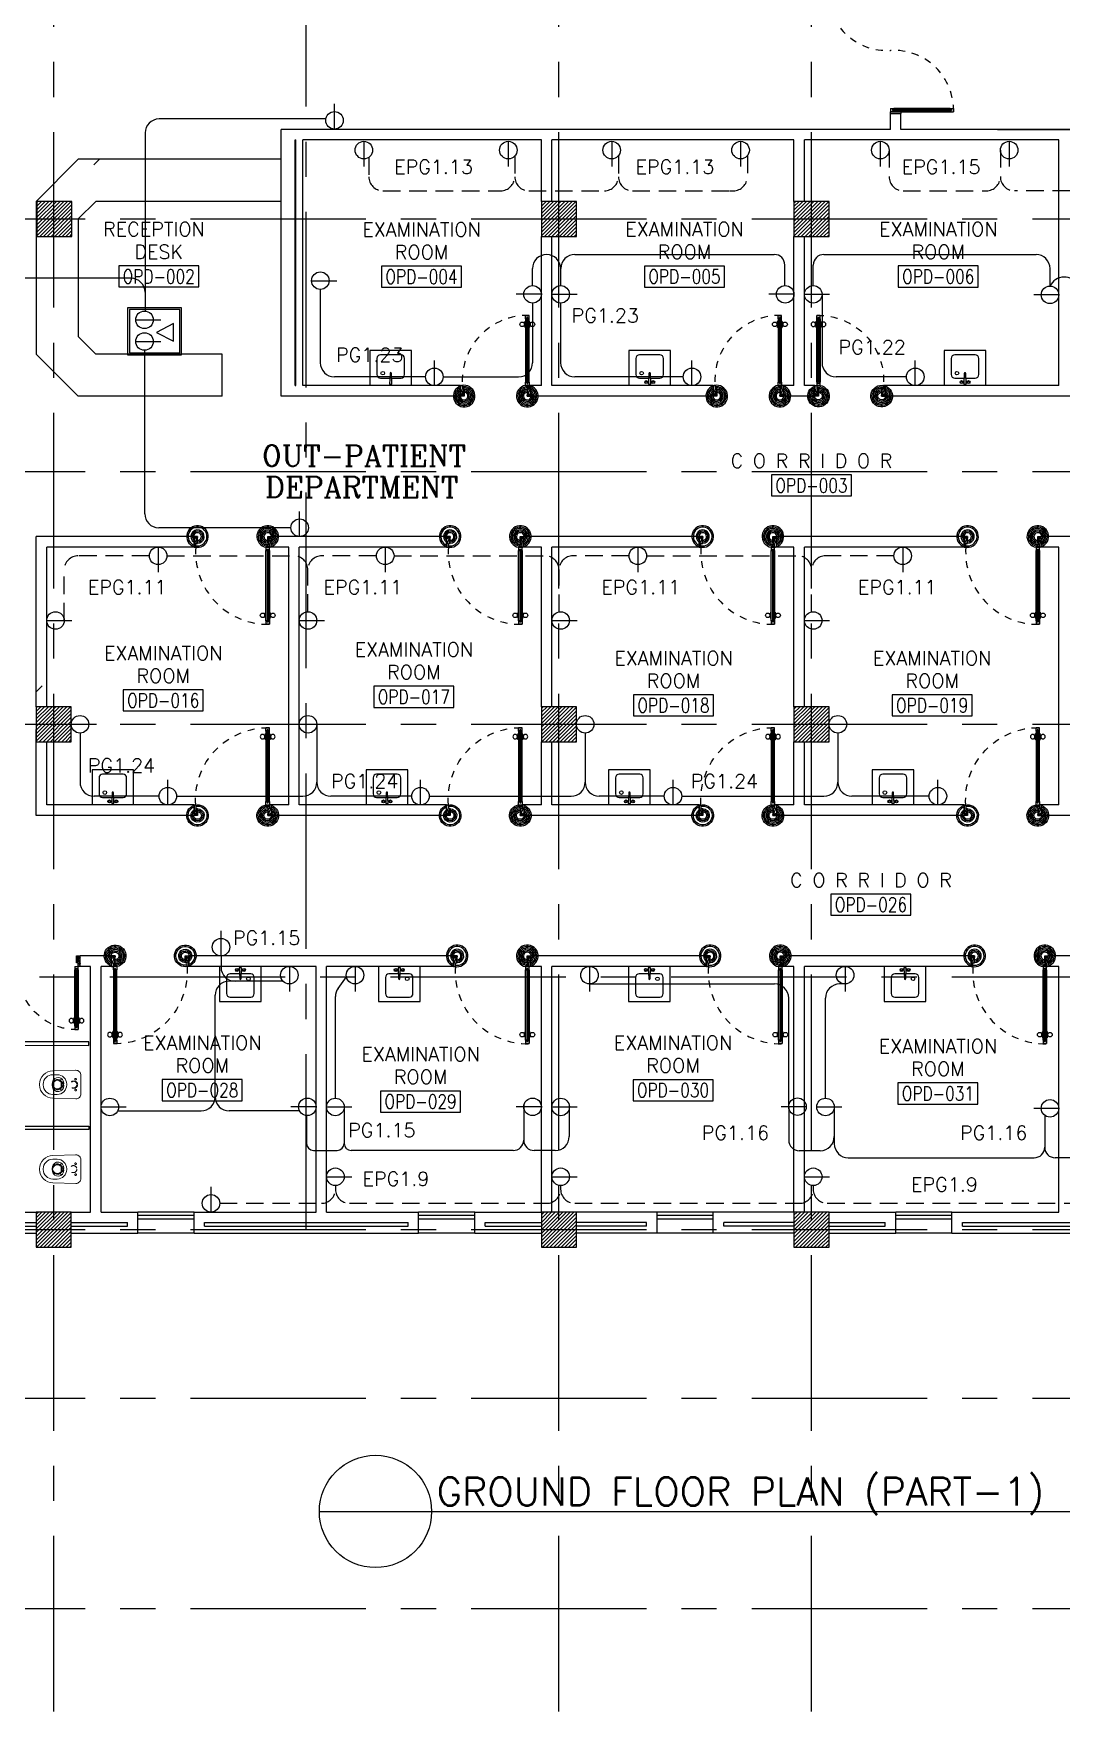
# Model space of a CAD drawing. Extents: x -0.4 to 91.7, y -13.2 to 78.1.
# Drawn here: x 18.11 to 32.76, y -1.11 to 22.79 of the extents above; entities that cross this region are included whole.
import ezdxf
from ezdxf.enums import TextEntityAlignment as Align

# ---------------------------------------------------------------- set-up
doc = ezdxf.new("R2010")
doc.units = 0
doc.header["$MEASUREMENT"] = 0
for name, pattern in [('CENTERX2', [4, 2.5, -0.5, 0.5, -0.5]), ('HIDDEN', [0.375, 0.25, -0.125]), ('HIDDEN2', [0.1875, 0.125, -0.0625])]:
    doc.linetypes.add(name, pattern=pattern)
doc.layers.get('0').update_dxf_attribs({"color": 11, "linetype": 'CONTINUOUS'})
for name, color, linetype in [('AXES', 11, 'CENTERX2'), ('COL', 11, 'CONTINUOUS'), ('COUNTER', 11, 'CONTINUOUS'), ('DIM', 11, 'CONTINUOUS'), ('DOOR', 11, 'CONTINUOUS'), ('E-CLINE', 4, 'CONTINUOUS'), ('E-HLINE', 4, 'HIDDEN'), ('E-SOCKETS', 4, 'CONTINUOUS'), ('FIX', 11, 'CONTINUOUS'), ('HAT', 11, 'CONTINUOUS'), ('INSUL', 11, 'CONTINUOUS'), ('ME-FIX', 11, 'CONTINUOUS'), ('PART', 11, 'CONTINUOUS'), ('RM-BOX', 11, 'CONTINUOUS'), ('RM-NAME', 11, 'CONTINUOUS'), ('RM-NO', 11, 'CONTINUOUS'), ('TXT', 11, 'CONTINUOUS'), ('WALL', 11, 'CONTINUOUS'), ('WIN', 11, 'CONTINUOUS')]:
    doc.layers.add(name, color=color, linetype=linetype)
doc.styles.add('ROMANC', font='romanc', dxfattribs={"height": 0.1})
doc.styles.add('ROMANS', font='ROMANS.shx', dxfattribs={"width": 0.6})

# ---------------------------------------------------------------- blocks, each defined once
blk = doc.blocks.new('A$C74DC60CF')
at = {"layer": 'DOOR', "color": 0, "linetype": 'ByBlock'}
for p, q in [((81, 1200), (81, 1250)), ((131, 1250), (81, 1250)), ((81, 1250), (131, 1250)), ((81, 1200), (98, 1200)), ((98, 1200), (98, 1220)), ((98, 1220), (114, 1220)), ((114, 1200), (114, 1220)), ((114, 1200), (131, 1200)), ((131, 1200), (131, 1250)), ((65, 1155), (65, 1090)), ((74, 1155), (65, 1155)), ((74, 1090), (65, 1090)), ((74, 1078), (74, 1168)), ((81, 1168), (74, 1168)), ((74, 1155), (74, 1090)), ((81, 1078), (74, 1078)), ((131, 1168), (138, 1168)), ((131, 1078), (138, 1078)), ((138, 1078), (138, 1168)), ((138, 1155), (138, 1090)), ((138, 1155), (147, 1155)), ((138, 1090), (147, 1090)), ((147, 1155), (147, 1090)), ((56, 150), (56, 0)), ((56, 150), (81, 150)), ((106, 0), (56, 0)), ((98, 200), (81, 200)), ((81, 200), (81, 150)), ((131, 150), (81, 150)), ((81, 150), (81, 100)), ((81, 100), (106, 100)), ((98, 180), (98, 200)), ((114, 180), (98, 180)), ((106, 100), (106, 0)), ((131, 200), (114, 200)), ((114, 200), (114, 180)), ((131, 150), (131, 200)), ((1131, 100), (1106, 100)), ((1106, 100), (1106, 0)), ((1131, 150), (1131, 100)), ((1156, 150), (1131, 150)), ((1156, 150), (1156, 0)), ((1156, 0), (1156, 150)), ((1106, 0), (1156, 0))]:
    blk.add_line(p, q, dxfattribs=at)
at = {"layer": 'DOOR', "linetype": 'ByBlock'}
for p, q in [((81, 200), (81, 1200)), ((98, 200), (98, 1200)), ((114, 200), (114, 1200)), ((131, 1200), (131, 200))]:
    blk.add_line(p, q, dxfattribs=at)
at = {"layer": 'DOOR', "color": 9, "linetype": 'ByBlock'}
for p, q in [((106, 0), (56, 114)), ((106, 0), (56, 40)), ((106, 0), (93, 100)), ((1106, 0), (1156, 114)), ((1106, 0), (1119, 100)), ((1106, 0), (1156, 40))]:
    blk.add_line(p, q, dxfattribs=at)
at = {"layer": 'DOOR', "color": 0, "linetype": 'ByBlock'}
for centre in [(32, 1123), (179, 1123)]:
    blk.add_circle(centre, 32.4, dxfattribs=at)
at = {"layer": 'DOOR', "linetype": 'HIDDEN', "ltscale": 0.5}
blk.add_arc((106, 223), 1028, 355.9414, 91.3941, dxfattribs=at)
at = {"layer": 'DOOR', "color": 9, "linetype": 'ByBlock'}
for centre, radius, start, end in [((106, 0), 154, 103.7142, 108.8947), ((106, 0), 134, 100.72, 111.8402), ((106, 0), 114, 102.6226, 115.9162), ((106, 0), 94.4, 90, 121.9818), ((106, 0), 74.4, 90, 132.2236), ((106, 0), 54.4, 90, 156.7926), ((106, 0), 34.4, 90, 180), ((106, 0), 14.4, 90, 180), ((1106, 0), 94.4, 58.0182, 90), ((1106, 0), 74.4, 47.7764, 90), ((1106, 0), 54.4, 23.2074, 90), ((1106, 0), 34.4, 0, 90), ((1106, 0), 14.4, 0, 90), ((1106, 0), 134, 68.1598, 79.28), ((1106, 0), 154, 71.1053, 76.2858)]:
    blk.add_arc(centre, radius, start, end, dxfattribs=at)
blk = doc.blocks.new('*X125')
at = {"color": 0}
for p, q in [((31339, 10709), (31791, 11161)), ((31339, 10762), (31738, 11161)), ((31339, 10815), (31685, 11161)), ((31339, 10868), (31632, 11161)), ((31339, 10922), (31579, 11161)), ((31339, 10975), (31526, 11161)), ((31339, 11028), (31473, 11161)), ((31339, 11081), (31420, 11161)), ((31339, 11134), (31367, 11161)), ((31344, 10661), (31839, 11156)), ((31397, 10661), (31839, 11103)), ((31450, 10661), (31839, 11050)), ((31503, 10661), (31839, 10997)), ((31556, 10661), (31839, 10944)), ((31609, 10661), (31839, 10891)), ((31662, 10661), (31839, 10838)), ((31715, 10661), (31839, 10785)), ((31768, 10661), (31839, 10732)), ((31821, 10661), (31839, 10679))]:
    blk.add_line(p, q, dxfattribs=at)
blk = doc.blocks.new('RM1')
at = {"layer": 'RM-BOX'}
blk.add_lwpolyline([(570, -200), (-570, -200), (-570, -500), (570, -500)], close=True, dxfattribs=at)
at = {"layer": 'RM-NAME', "style": 'ROMANS'}
for tag, p in [('ROOMNAME1', (0, 324)), ('ROOMNAME2', (0, 0))]:
    blk.add_attdef(tag, text='', height=200, dxfattribs=at).set_placement(p, align=Align.MIDDLE)
at = {"layer": 'RM-NO', "style": 'ROMANS', "width": 0.8}
blk.add_attdef('ROOMNO', text='', height=200, dxfattribs=at).set_placement((0, -350), align=Align.MIDDLE)
blk = doc.blocks.new('WC')
at = {"layer": 'FIX', "lineweight": 20}
for p, q in [((339, 5), (339, -5)), ((395, 76), (490, 60)), ((475, 141), (538, 141)), ((534, 24), (540, 0)), ((540, 0), (534, -24)), ((674, 5), (674, -5)), ((213, -204), (210, -204)), ((490, -60), (395, -76)), ((538, -141), (475, -141))]:
    blk.add_line(p, q, dxfattribs=at)
at = {"layer": 'FIX', "linetype": 'Continuous', "lineweight": 20}
blk.add_line((420, -47), (420, 45), dxfattribs=at)
at = {"layer": 'FIX', "lineweight": 20}
for points in [[(210, -204, -0.414214), (137, -131), (137, 0), (137, 131, -0.414214), (210, 204)], [(727, -5), (727, 5, 0.414214), (538, 194), (210, 204)], [(727, 5), (727, -5, -0.414214), (538, -194), (210, -204)]]:
    blk.add_lwpolyline(points, format="xyb", dxfattribs=at)
at = {"layer": 'FIX', "linetype": 'HIDDEN2', "lineweight": 20, "ltscale": 0.3}
blk.add_circle((245, 0), 49.8, dxfattribs=at)
at = {"layer": 'FIX', "linetype": 'HIDDEN', "lineweight": 20, "ltscale": 0.05}
for centre in [(213, 78), (213, -77)]:
    blk.add_circle(centre, 11.6, dxfattribs=at)
at = {"layer": 'FIX', "lineweight": 20}
for centre, radius, start, end in [((475, 5), 136, 90, 180), ((464, -18), 82, 51.0758, 71.504), ((473, -7), 68.2, 27.1532, 51.0758), ((538, 5), 136, 360, 90), ((475, -5), 136, 180, 270), ((464, 18), 82, 288.496, 308.9242), ((473, 7), 68.2, 308.9242, 332.8468), ((538, -5), 136, 270, 0)]:
    blk.add_arc(centre, radius, start, end, dxfattribs=at)
at = {"layer": 'FIX', "linetype": 'Continuous', "lineweight": 20}
for centre, start, end in [((443, 46), 88.3879, 182.3338), ((442, -46), 177.6662, 271.6121)]:
    blk.add_arc(centre, 22.3, start, end, dxfattribs=at)
blk = doc.blocks.new('COL50')
at = {"layer": 'COL'}
blk.add_lwpolyline([(-250, 250), (-250, -250), (250, -250), (250, 250)], close=True, dxfattribs=at)
blk = doc.blocks.new('DOOR90')
at = {"layer": 'DOOR', "color": 7, "linetype": 'ByBlock'}
for p, q in [((-150, 0), (0, 0)), ((-150, 0), (-150, -25)), ((0, -50), (-114, 0)), ((0, -50), (-40, 0)), ((0, -50), (0, 0)), ((-1000, -25), (-1050, -25)), ((-1050, -75), (-1050, -25)), ((-1050, -25), (-1050, -75)), ((-1000, -75), (-1050, -75)), ((-1000, -42), (-1020, -42)), ((-1020, -42), (-1020, -58)), ((-1000, -58), (-1020, -58)), ((-1000, -25), (-1000, -42)), ((-1000, -58), (-1000, -75)), ((-878, -18), (-968, -18)), ((-968, -25), (-968, -18)), ((-968, -75), (-968, -82)), ((-878, -82), (-968, -82)), ((-955, -9), (-890, -9)), ((-955, -18), (-955, -9)), ((-955, -18), (-890, -18)), ((-955, -82), (-890, -82)), ((-955, -82), (-955, -91)), ((-955, -91), (-890, -91)), ((-890, -18), (-890, -9)), ((-890, -82), (-890, -91)), ((-878, -25), (-878, -18)), ((-878, -75), (-878, -82)), ((-200, -25), (-150, -25)), ((-200, -42), (-200, -25)), ((-180, -42), (-200, -42)), ((-200, -58), (-180, -58)), ((-200, -75), (-200, -58)), ((-150, -75), (-200, -75)), ((-180, -58), (-180, -42)), ((-150, -25), (-100, -25)), ((-150, -75), (-150, -25)), ((-100, -25), (-100, -50)), ((0, -50), (-100, -37)), ((-100, -50), (0, -50)), ((-150, -875), (-100, -875)), ((-150, -900), (-150, -875)), ((-150, -900), (0, -900)), ((0, -900), (-150, -900)), ((0, -850), (-114, -900)), ((-100, -875), (-100, -850)), ((0, -850), (-100, -863)), ((-100, -850), (0, -850)), ((0, -850), (-40, -900)), ((0, -850), (0, -900))]:
    blk.add_line(p, q, dxfattribs=at)
at = {"layer": 'DOOR', "linetype": 'ByBlock'}
for p, q in [((-200, -25), (-1000, -25)), ((-200, -42), (-1000, -42)), ((-200, -58), (-1000, -58)), ((-1000, -75), (-200, -75))]:
    blk.add_line(p, q, dxfattribs=at)
at = {"layer": 'DOOR', "color": 7, "linetype": 'ByBlock'}
for centre in [(-923, 24), (-923, -124)]:
    blk.add_circle(centre, 32.4, dxfattribs=at)
for centre, radius, start, end in [((0, -50), 154, 161.1053, 166.2858), ((0, -50), 94.4, 148.0182, 180), ((0, -50), 134, 158.1598, 169.28), ((0, -50), 114, 154.0838, 167.3774), ((0, -50), 74.4, 137.7764, 180), ((0, -50), 54.4, 113.2074, 180), ((0, -50), 34.4, 90, 180), ((0, -50), 14.4, 90, 180), ((0, -850), 154, 193.7142, 198.8947), ((0, -850), 134, 190.72, 201.8402), ((0, -850), 94.4, 180, 211.9818), ((0, -850), 74.4, 180, 222.2236), ((0, -850), 54.4, 180, 246.7926), ((0, -850), 34.4, 180, 270), ((0, -850), 14.4, 180, 270)]:
    blk.add_arc(centre, radius, start, end, dxfattribs=at)
at = {"layer": 'DOOR', "linetype": 'HIDDEN', "ltscale": 0.5}
blk.add_arc((-222, -50), 828, 178.2701, 275.003, dxfattribs=at)
blk = doc.blocks.new('*X94')
at = {"color": 0}
for p, q in [((31339, 17869), (31831, 18361)), ((31339, 17922), (31778, 18361)), ((31339, 17975), (31725, 18361)), ((31339, 18028), (31672, 18361)), ((31339, 18081), (31619, 18361)), ((31339, 18134), (31566, 18361)), ((31339, 18187), (31513, 18361)), ((31339, 18240), (31460, 18361)), ((31339, 18293), (31407, 18361)), ((31339, 18346), (31354, 18361)), ((31384, 17861), (31839, 18316)), ((31437, 17861), (31839, 18263)), ((31490, 17861), (31839, 18210)), ((31544, 17861), (31839, 18157)), ((31597, 17861), (31839, 18104)), ((31650, 17861), (31839, 18051)), ((31703, 17861), (31839, 17998)), ((31756, 17861), (31839, 17945)), ((31809, 17861), (31839, 17892))]:
    blk.add_line(p, q, dxfattribs=at)
blk = doc.blocks.new('*X90')
at = {"color": 0}
for p, q in [((38539, 25069), (39031, 25561)), ((38539, 25122), (38978, 25561)), ((38539, 25175), (38925, 25561)), ((38539, 25228), (38872, 25561)), ((38539, 25281), (38819, 25561)), ((38539, 25334), (38766, 25561)), ((38539, 25387), (38713, 25561)), ((38539, 25440), (38660, 25561)), ((38539, 25493), (38607, 25561)), ((38539, 25546), (38554, 25561)), ((38584, 25061), (39039, 25516)), ((38637, 25061), (39039, 25463)), ((38690, 25061), (39039, 25410)), ((38744, 25061), (39039, 25357)), ((38797, 25061), (39039, 25304)), ((38850, 25061), (39039, 25251)), ((38903, 25061), (39039, 25198)), ((38956, 25061), (39039, 25145)), ((39009, 25061), (39039, 25092))]:
    blk.add_line(p, q, dxfattribs=at)
blk = doc.blocks.new('*X124')
at = {"color": 0}
for p, q in [((38539, 10697), (39003, 11161)), ((38539, 10750), (38950, 11161)), ((38539, 10803), (38897, 11161)), ((38539, 10856), (38844, 11161)), ((38539, 10909), (38791, 11161)), ((38539, 10962), (38738, 11161)), ((38539, 11015), (38685, 11161)), ((38539, 11068), (38632, 11161)), ((38539, 11121), (38579, 11161)), ((38556, 10661), (39039, 11144)), ((38609, 10661), (39039, 11091)), ((38662, 10661), (39039, 11038)), ((38715, 10661), (39039, 10985)), ((38768, 10661), (39039, 10932)), ((38822, 10661), (39039, 10879)), ((38875, 10661), (39039, 10826)), ((38928, 10661), (39039, 10773)), ((38981, 10661), (39039, 10720)), ((39034, 10661), (39039, 10667))]:
    blk.add_line(p, q, dxfattribs=at)
blk = doc.blocks.new('*X123')
at = {"color": 0}
for p, q in [((42139, 10691), (42610, 11161)), ((42139, 10744), (42557, 11161)), ((42139, 10797), (42504, 11161)), ((42139, 10850), (42450, 11161)), ((42139, 10903), (42397, 11161)), ((42139, 10956), (42344, 11161)), ((42139, 11009), (42291, 11161)), ((42139, 11062), (42238, 11161)), ((42139, 11115), (42185, 11161)), ((42163, 10661), (42639, 11138)), ((42216, 10661), (42639, 11085)), ((42269, 10661), (42639, 11032)), ((42322, 10661), (42639, 10979)), ((42375, 10661), (42639, 10925)), ((42428, 10661), (42639, 10872)), ((42481, 10661), (42639, 10819)), ((42534, 10661), (42639, 10766)), ((42587, 10661), (42639, 10713))]:
    blk.add_line(p, q, dxfattribs=at)
blk = doc.blocks.new('*X89')
at = {"color": 0}
for p, q in [((38539, 17909), (38991, 18361)), ((38539, 17962), (38938, 18361)), ((38539, 18015), (38885, 18361)), ((38539, 18068), (38832, 18361)), ((38539, 18122), (38779, 18361)), ((38539, 18175), (38726, 18361)), ((38539, 18228), (38673, 18361)), ((38539, 18281), (38620, 18361)), ((38539, 18334), (38567, 18361)), ((38544, 17861), (39039, 18356)), ((38597, 17861), (39039, 18303)), ((38650, 17861), (39039, 18250)), ((38703, 17861), (39039, 18197)), ((38756, 17861), (39039, 18144)), ((38809, 17861), (39039, 18091)), ((38862, 17861), (39039, 18038)), ((38915, 17861), (39039, 17985)), ((38968, 17861), (39039, 17932)), ((39021, 17861), (39039, 17879))]:
    blk.add_line(p, q, dxfattribs=at)
blk = doc.blocks.new('*X88')
at = {"color": 0}
for p, q in [((42139, 17903), (42597, 18361)), ((42139, 17956), (42544, 18361)), ((42139, 18009), (42491, 18361)), ((42139, 18062), (42438, 18361)), ((42139, 18115), (42385, 18361)), ((42139, 18168), (42332, 18361)), ((42139, 18221), (42279, 18361)), ((42139, 18274), (42226, 18361)), ((42139, 18327), (42173, 18361)), ((42150, 17861), (42639, 18350)), ((42203, 17861), (42639, 18297)), ((42256, 17861), (42639, 18244)), ((42309, 17861), (42639, 18191)), ((42362, 17861), (42639, 18138)), ((42415, 17861), (42639, 18085)), ((42468, 17861), (42639, 18032)), ((42521, 17861), (42639, 17979)), ((42574, 17861), (42639, 17926)), ((42627, 17861), (42639, 17873))]:
    blk.add_line(p, q, dxfattribs=at)
blk = doc.blocks.new('*X87')
at = {"color": 0}
for p, q in [((42139, 25063), (42638, 25561)), ((42139, 25116), (42585, 25561)), ((42139, 25169), (42532, 25561)), ((42139, 25222), (42479, 25561)), ((42139, 25275), (42425, 25561)), ((42139, 25328), (42372, 25561)), ((42139, 25381), (42319, 25561)), ((42139, 25434), (42266, 25561)), ((42139, 25487), (42213, 25561)), ((42139, 25540), (42160, 25561)), ((42191, 25061), (42639, 25510)), ((42244, 25061), (42639, 25457)), ((42297, 25061), (42639, 25403)), ((42350, 25061), (42639, 25350)), ((42403, 25061), (42639, 25297)), ((42456, 25061), (42639, 25244)), ((42509, 25061), (42639, 25191)), ((42562, 25061), (42639, 25138)), ((42615, 25061), (42639, 25085))]:
    blk.add_line(p, q, dxfattribs=at)
blk = doc.blocks.new('A$C24ED45A6')
at = {"layer": 'DOOR', "color": 0, "linetype": 'ByBlock'}
for p, q in [((909, 1055), (909, 990)), ((918, 1055), (909, 1055)), ((918, 990), (909, 990)), ((918, 978), (918, 1068)), ((925, 1068), (918, 1068)), ((918, 1055), (918, 990)), ((925, 978), (918, 978)), ((925, 1100), (925, 1150)), ((925, 1150), (975, 1150)), ((975, 1150), (925, 1150)), ((942, 1100), (925, 1100)), ((942, 1100), (942, 1120)), ((958, 1120), (942, 1120)), ((958, 1100), (958, 1120)), ((975, 1100), (958, 1100)), ((975, 1100), (975, 1150)), ((975, 1068), (982, 1068)), ((975, 978), (982, 978)), ((982, 978), (982, 1068)), ((982, 1055), (982, 990)), ((982, 1055), (991, 1055)), ((982, 990), (991, 990)), ((991, 1055), (991, 990)), ((0, 0), (0, 150)), ((0, 150), (25, 150)), ((50, 0), (0, 0)), ((25, 150), (25, 100)), ((25, 100), (50, 100)), ((50, 100), (50, 0)), ((925, 150), (925, 200)), ((925, 200), (942, 200)), ((925, 150), (975, 150)), ((942, 200), (942, 180)), ((942, 180), (958, 180)), ((975, 100), (950, 100)), ((950, 100), (950, 0)), ((958, 180), (958, 200)), ((958, 200), (975, 200)), ((975, 200), (975, 150)), ((1000, 150), (975, 150)), ((975, 150), (975, 100)), ((1000, 150), (1000, 0)), ((950, 0), (1000, 0))]:
    blk.add_line(p, q, dxfattribs=at)
at = {"layer": 'DOOR', "linetype": 'ByBlock'}
for p, q in [((925, 1100), (925, 200)), ((942, 200), (942, 1100)), ((958, 200), (958, 1100)), ((975, 200), (975, 1100))]:
    blk.add_line(p, q, dxfattribs=at)
at = {"layer": 'DOOR', "color": 9, "linetype": 'ByBlock'}
for p, q in [((50, 0), (0, 114)), ((50, 0), (0, 40)), ((50, 0), (37, 100)), ((950, 0), (1000, 114)), ((950, 0), (963, 100)), ((950, 0), (1000, 40))]:
    blk.add_line(p, q, dxfattribs=at)
at = {"layer": 'DOOR', "color": 0, "linetype": 'ByBlock'}
for centre in [(876, 1023), (1024, 1023)]:
    blk.add_circle(centre, 32.4, dxfattribs=at)
at = {"layer": 'DOOR', "linetype": 'HIDDEN', "ltscale": 0.5}
blk.add_arc((950, 222), 928, 88.456, 184.4816, dxfattribs=at)
at = {"layer": 'DOOR', "color": 9, "linetype": 'ByBlock'}
for centre, radius, start, end in [((50, 0), 154, 103.7142, 108.8947), ((50, 0), 134, 100.72, 111.8402), ((50, 0), 114, 102.6226, 115.9162), ((50, 0), 94.4, 90, 121.9818), ((50, 0), 74.4, 90, 132.2236), ((50, 0), 54.4, 90, 156.7926), ((50, 0), 34.4, 90, 180), ((50, 0), 14.4, 90, 180), ((950, 0), 94.4, 58.0182, 90), ((950, 0), 74.4, 47.7764, 90), ((950, 0), 54.4, 23.2074, 90), ((950, 0), 34.4, 0, 90), ((950, 0), 14.4, 0, 90), ((950, 0), 134, 68.1598, 79.28), ((950, 0), 114, 64.0838, 77.3774), ((950, 0), 154, 71.1053, 76.2858)]:
    blk.add_arc(centre, radius, start, end, dxfattribs=at)
at = {"layer": 'WALL'}
blk.add_line((1000, 0), (1000, 150), dxfattribs=at)
blk = doc.blocks.new('fe-door')
at = {"layer": 'DOOR', "color": 0, "linetype": 'ByBlock'}
for p, q in [((-900, 1775), (-900, 1725)), ((-900, 1725), (-900, 1775)), ((-850, 1775), (-900, 1775)), ((-850, 1725), (-900, 1725)), ((-870, 1758), (-870, 1742)), ((-850, 1758), (-870, 1758)), ((-850, 1742), (-870, 1742)), ((-850, 1775), (-850, 1758)), ((-850, 1742), (-850, 1725)), ((-818, 1775), (-818, 1782)), ((-728, 1782), (-818, 1782)), ((-818, 1725), (-818, 1718)), ((-728, 1718), (-818, 1718)), ((-805, 1782), (-805, 1791)), ((-805, 1791), (-740, 1791)), ((-805, 1782), (-740, 1782)), ((-805, 1718), (-805, 1709)), ((-805, 1718), (-740, 1718)), ((-805, 1709), (-740, 1709)), ((-740, 1782), (-740, 1791)), ((-740, 1718), (-740, 1709)), ((-728, 1775), (-728, 1782)), ((-728, 1725), (-728, 1718)), ((-50, 1758), (-50, 1775)), ((-50, 1775), (0, 1775)), ((-30, 1758), (-50, 1758)), ((-50, 1725), (-50, 1742)), ((-50, 1742), (-30, 1742)), ((0, 1725), (-50, 1725)), ((-30, 1742), (-30, 1758)), ((150, 1800), (0, 1800)), ((0, 1800), (0, 1775)), ((0, 1725), (0, 1775)), ((0, 1775), (150, 1775)), ((150, 1775), (150, 1800)), ((0, 75), (0, 25)), ((0, 75), (50, 75)), ((0, 0), (0, 25)), ((0, 25), (50, 25)), ((150, 25), (0, 25)), ((0, 0), (150, 0)), ((30, 58), (30, 42)), ((50, 58), (30, 58)), ((30, 42), (50, 42)), ((50, 75), (50, 58)), ((50, 42), (50, 25)), ((150, 25), (150, 0)), ((850, 58), (850, 75)), ((850, 75), (900, 75)), ((850, 58), (870, 58)), ((850, 25), (850, 42)), ((850, 42), (870, 42)), ((850, 25), (900, 25)), ((870, 42), (870, 58)), ((900, 25), (900, 75)), ((900, 75), (900, 25))]:
    blk.add_line(p, q, dxfattribs=at)
at = {"layer": 'DOOR', "linetype": 'ByBlock'}
for p, q in [((-50, 1775), (-850, 1775)), ((-50, 1758), (-850, 1758)), ((-50, 1742), (-850, 1742)), ((-850, 1725), (-50, 1725)), ((850, 75), (50, 75)), ((50, 58), (850, 58)), ((50, 42), (850, 42)), ((50, 25), (850, 25))]:
    blk.add_line(p, q, dxfattribs=at)
at = {"layer": 'DOOR', "color": 0, "linetype": 'ByBlock'}
for centre in [(-773, 1824), (-773, 1676)]:
    blk.add_circle(centre, 32.4, dxfattribs=at)
at = {"layer": 'DOOR', "linetype": 'HIDDEN', "ltscale": 0.5}
for centre, start, end in [((-49, 1750), 178.3174, 273.2965), ((49, 50), 358.3174, 93.2965)]:
    blk.add_arc(centre, 851, start, end, dxfattribs=at)
at = {"layer": 'WALL'}
for p, q in [((0, 1800), (150, 1800)), ((0, 0), (150, 0))]:
    blk.add_line(p, q, dxfattribs=at)
at = {"layer": 'WALL', "linetype": 'ByBlock'}
blk.add_line((0, 1800), (150, 1800), dxfattribs=at)
blk = doc.blocks.new('A$C180A3EE7')
at = {"layer": 'ME-FIX'}
blk.add_lwpolyline([(0.593, 0), (0.593, 0.5), (0, 0.5), (0, 0)], dxfattribs=at)
blk.add_lwpolyline([(0.309, 0.107), (0.443, 0.107, 0.414214), (0.493, 0.157), (0.493, 0.388, 0.414214), (0.443, 0.438), (0.15, 0.438, 0.414214), (0.1, 0.388), (0.1, 0.157, 0.414214), (0.15, 0.107), (0.284, 0.107)], format="xyb", dxfattribs=at)
blk.add_lwpolyline([(0.28, 0.019), (0.312, 0.019), (0.306, 0.174, 1), (0.286, 0.174)], format="xyb", close=True, dxfattribs=at)
for centre, radius in [((0.182, 0.177), 0.0255), ((0.247, 0.05), 0.0217), ((0.247, 0.05), 0.014), ((0.346, 0.05), 0.0217), ((0.346, 0.05), 0.014)]:
    blk.add_circle(centre, radius, dxfattribs=at)

msp = doc.modelspace()

# ---------------------------------------------------------------- linework, layer by layer
at = {"layer": 'AXES'}
for p, q in [((18.4014, -1.1143), (18.4014, 77.3632)), ((25.6014, -1.1143), (25.6014, 77.3632)), ((29.2014, -1.1143), (29.2014, 77.3632)), ((22.0014, 5.75), (22.0014, 64.57)), ((0.35, 20.15), (69.4414, 20.15)), ((0.35, 16.55), (69.4414, 16.55)), ((0.35, 12.95), (69.4414, 12.95)), ((11.2014, 9.35), (69.4414, 9.35)), ((0.35, 5.75), (70.6414, 5.75)), ((0.35, 3.35), (69.4414, 3.35)), ((0.35, 3.35), (77.8414, 3.35)), ((0.35, 0.35), (67.6414, 0.35)), ((0.35, 0.35), (67.6414, 0.35))]:
    msp.add_line(p, q, dxfattribs=at)
at = {"layer": 'COUNTER'}
for p, q in [((18.1514, 20.3999), (18.7514, 20.9999)), ((21.6414, 20.9999), (18.7514, 20.9999)), ((18.9714, 20.918), (19.0534, 20.9999)), ((18.1514, 20.3999), (18.1514, 18.2251)), ((18.7514, 20.1513), (19, 20.3999)), ((21.6414, 20.3999), (19, 20.3999)), ((18.7514, 20.1513), (18.7514, 18.4736)), ((19, 18.2251), (18.7514, 18.4736)), ((18.7514, 17.6251), (18.1514, 18.2251)), ((20.8014, 18.2251), (19, 18.2251)), ((20.7965, 18.2036), (20.8014, 18.2085)), ((20.8014, 17.6251), (20.8014, 18.2251)), ((20.8014, 17.6251), (18.7514, 17.6251)), ((18.1514, 13.4121), (18.2375, 13.4981))]:
    msp.add_line(p, q, dxfattribs=at)
at = {"layer": 'E-CLINE', "color": 4}
for p, q in [((22.286, 21.5737), (19.904, 21.5737)), ((19.704, 21.3737), (19.704, 18.8361)), ((25.8296, 19.643), (28.6712, 19.643)), ((29.3775, 19.643), (32.4014, 19.643)), ((25.2233, 19.2004), (25.2233, 19.443)), ((25.6296, 19.2004), (25.6296, 19.443)), ((28.8212, 19.2004), (28.8212, 19.493)), ((29.2275, 19.2004), (29.2275, 19.493)), ((19.504, 19.3043), (14.6503, 19.3043)), ((22.2014, 19.1445), (22.2014, 18.1)), ((25.6264, 18.9504), (25.6264, 18.1)), ((19.6991, 15.9499), (19.6991, 18.2788)), ((20.7023, 7.6433), (20.7023, 9.0891)), ((29.4014, 7.6231), (29.4014, 9.05)), ((19.3138, 7.4433), (20.5023, 7.4433)), ((21.9047, 7.4433), (20.9023, 7.4433)), ((22.5414, 7.5019), (22.5414, 6.9769)), ((25.0994, 7.5222), (25.0994, 7.0269)), ((25.7494, 7.5209), (25.7494, 7.0747)), ((28.8764, 7.5018), (28.8764, 7.0247)), ((29.5263, 7.505), (29.5263, 6.9734)), ((22.0045, 7.3749), (22.0045, 6.9791)), ((32.5247, 7.3792), (32.5247, 6.9234)), ((22.1045, 6.8791), (22.4414, 6.8791)), ((24.9494, 6.8769), (22.6414, 6.8769)), ((25.5494, 6.8769), (25.2494, 6.8769)), ((29.3263, 6.8747), (29.0264, 6.8747)), ((29.7263, 6.7734), (32.3747, 6.7734)), ((32.9172, 6.7734), (32.6747, 6.7734))]:
    msp.add_line(p, q, dxfattribs=at)
at = {"layer": 'E-CLINE'}
for p, q in [((32.6014, 19.1928), (32.6014, 19.443)), ((25.2264, 18.9504), (25.2264, 18.1)), ((29.3514, 19.0754), (29.3514, 18.1)), ((23.7019, 17.9), (22.4014, 17.9)), ((23.9519, 17.9), (25.0264, 17.9)), ((27.3727, 17.9), (25.8264, 17.9)), ((30.5553, 17.9), (29.5514, 17.9)), ((21.7815, 15.7499), (19.8991, 15.7499)), ((22.1514, 12.95), (22.1514, 12.125)), ((18.7764, 12.825), (18.7764, 12.125)), ((25.9764, 12.825), (25.9764, 12.125)), ((29.5779, 12.825), (29.5779, 12.125)), ((19.9033, 11.925), (18.9764, 11.925)), ((20.1533, 11.925), (21.9514, 11.925)), ((23.5033, 11.925), (22.3514, 11.925)), ((23.7533, 11.925), (25.7764, 11.925)), ((27.1033, 11.925), (26.1764, 11.925)), ((27.3533, 11.925), (29.3779, 11.925)), ((30.8783, 11.925), (29.7779, 11.925)), ((20.7862, 9.65), (20.7862, 9.4891)), ((22.4547, 9.1869), (22.5733, 9.35)), ((21.6698, 9.2891), (20.9023, 9.2891)), ((26.0372, 9.25), (28.6764, 9.25)), ((29.6801, 9.25), (29.6014, 9.25)), ((22.4164, 7.6231), (22.4164, 9.0693)), ((28.8764, 7.5018), (28.8764, 9.05))]:
    msp.add_line(p, q, dxfattribs=at)
at = {"layer": 'E-CLINE', "color": 4}
for centre, radius, start, end in [((19.904, 21.3737), 0.2, 90, 180), ((25.4264, 19.4382), 0.2032, 1.35442, 178.64558), ((25.8296, 19.443), 0.2, 90, 180), ((28.6712, 19.493), 0.15, 0, 90), ((29.3775, 19.493), 0.15, 90, 180), ((19.504, 19.1043), 0.2, 0, 90), ((20.5023, 7.6433), 0.2, 270, 0), ((20.9023, 7.6433), 0.2, 180, 270), ((22.1045, 6.9791), 0.1, 180, 270), ((22.4414, 6.9791), 0.1, 270, 0), ((22.6414, 6.9769), 0.1, 180, 270), ((24.9494, 7.0269), 0.15, 270, 0), ((25.2494, 7.0269), 0.15, 180, 270), ((25.5494, 7.0769), 0.2, 270, 0), ((29.0264, 7.0247), 0.15, 180, 270), ((29.3263, 7.0747), 0.2, 270, 0), ((29.7263, 6.9734), 0.2, 180, 270), ((32.3747, 6.9234), 0.15, 270, 0), ((32.6747, 6.9234), 0.15, 180, 270)]:
    msp.add_arc(centre, radius, start, end, dxfattribs=at)
at = {"layer": 'E-CLINE'}
for centre, radius, start, end in [((32.4014, 19.443), 0.2, 0, 90), ((32.8033, 19.0977), 0.2232, 27.41543, 154.75293), ((22.4014, 18.1), 0.2, 180, 270), ((25.0264, 18.1), 0.2, 270, 0), ((25.8264, 18.1), 0.2, 180, 270), ((29.5514, 18.1), 0.2, 180, 270), ((19.8991, 15.9499), 0.2, 180, 270), ((18.9764, 12.125), 0.2, 180, 270), ((21.9514, 12.125), 0.2, 270, 0), ((22.3514, 12.125), 0.2, 180, 270), ((25.7764, 12.125), 0.2, 270, 0), ((26.1764, 12.125), 0.2, 180, 270), ((29.3779, 12.125), 0.2, 270, 0), ((29.7779, 12.125), 0.2, 180, 270), ((20.9862, 9.4891), 0.2, 180, 270), ((20.9023, 9.0891), 0.2, 90, 180), ((22.6164, 9.0693), 0.2, 143.97958, 180), ((28.6764, 9.05), 0.2, 0, 90), ((29.6014, 9.05), 0.2, 90, 180)]:
    msp.add_arc(centre, radius, start, end, dxfattribs=at)
at = {"layer": 'E-HLINE', "color": 4}
for p, q in [((24.972, 21.0456), (24.972, 20.7507)), ((26.4496, 21.049), (26.4496, 20.7507)), ((28.2878, 21.0512), (28.2878, 20.7507)), ((30.307, 21.13), (30.307, 20.7507)), ((31.8933, 21.13), (31.8933, 20.7507)), ((22.8931, 21.0271), (22.8931, 20.7507)), ((23.0931, 20.5507), (24.772, 20.5507)), ((25.172, 20.5507), (26.2496, 20.5507)), ((26.6496, 20.5507), (28.0878, 20.5507)), ((28.0344, 20.5507), (28.0878, 20.5507)), ((30.507, 20.5507), (31.6933, 20.5507)), ((33.6372, 20.5507), (32.0933, 20.5507)), ((19.7644, 15.35), (18.7514, 15.35)), ((20.0144, 15.35), (21.8235, 15.35)), ((23.0014, 15.35), (22.2235, 15.35)), ((23.2514, 15.35), (25.4034, 15.35)), ((26.6014, 15.35), (25.8034, 15.35)), ((26.8514, 15.35), (29.0034, 15.35)), ((30.3764, 15.35), (29.4034, 15.35)), ((18.5514, 14.4282), (18.5514, 15.15)), ((22.0235, 14.5532), (22.0235, 15.15)), ((25.6034, 14.5511), (25.6034, 15.15)), ((29.2034, 14.5511), (29.2034, 15.15)), ((22.4164, 6.3783), (22.4164, 6.325)), ((25.6264, 6.3783), (25.6264, 6.325)), ((29.2264, 6.3783), (29.2264, 6.325)), ((20.7683, 6.125), (22.2164, 6.125)), ((22.6164, 6.125), (25.4264, 6.125)), ((25.8264, 6.125), (29.0264, 6.125)), ((29.4264, 6.125), (36.1325, 6.125))]:
    msp.add_line(p, q, dxfattribs=at)
for centre, start, end in [((23.0931, 20.7507), 180, 270), ((24.772, 20.7507), 270, 0), ((25.172, 20.7507), 180, 270), ((26.2496, 20.7507), 270, 0), ((26.6496, 20.7507), 180, 270), ((28.0878, 20.7507), 270, 0), ((28.0878, 20.7507), 270, 0), ((30.507, 20.7507), 180, 270), ((31.6933, 20.7507), 270, 0), ((32.0933, 20.7507), 180, 270), ((18.7514, 15.15), 90, 180), ((21.8235, 15.15), 0, 90), ((22.2235, 15.15), 90, 180), ((25.4034, 15.15), 0, 90), ((25.8034, 15.15), 90, 180), ((29.0034, 15.15), 0, 90), ((29.4034, 15.15), 90, 180), ((22.2164, 6.325), 270, 0), ((22.6164, 6.325), 180, 270), ((25.4264, 6.325), 270, 0), ((25.8264, 6.325), 180, 270), ((29.0264, 6.325), 270, 0), ((29.4264, 6.325), 180, 270)]:
    msp.add_arc(centre, 0.2, start, end, dxfattribs=at)
at = {"layer": 'E-SOCKETS'}
for p, q in [((22.4031, 21.4295), (22.4031, 21.7879)), ((22.8222, 21.255), (22.8222, 20.8967)), ((24.8798, 21.255), (24.8798, 20.8967)), ((26.3544, 21.255), (26.3544, 20.8967)), ((28.1908, 21.255), (28.1908, 20.8967)), ((30.182, 21.255), (30.182, 20.8967)), ((32.0183, 21.255), (32.0183, 20.8967)), ((22.0764, 19.2695), (22.4348, 19.2695)), ((25.3514, 19.0754), (24.9931, 19.0754)), ((25.5014, 19.0754), (25.8598, 19.0754)), ((28.9514, 19.0754), (28.5931, 19.0754)), ((29.1014, 19.0754), (29.4598, 19.0754)), ((32.7264, 19.0678), (32.3681, 19.0678)), ((20.2246, 18.8826), (19.4549, 18.8826)), ((19.4549, 18.8826), (19.4549, 18.2152)), ((19.5703, 18.7114), (19.9286, 18.7114)), ((20.2246, 18.2152), (20.2246, 18.8826)), ((19.4549, 18.2152), (20.2246, 18.2152)), ((19.5703, 18.4037), (19.9286, 18.4037)), ((23.8269, 17.775), (23.8269, 18.1333)), ((27.4977, 17.775), (27.4977, 18.1333)), ((30.6803, 17.775), (30.6803, 18.1333)), ((21.9065, 15.6249), (21.9065, 15.9833)), ((19.8894, 15.475), (19.8894, 15.1167)), ((23.1264, 15.475), (23.1264, 15.1167)), ((26.7264, 15.475), (26.7264, 15.1167)), ((30.5014, 15.475), (30.5014, 15.1167)), ((18.3014, 14.4282), (18.6598, 14.4282)), ((21.9014, 14.4282), (22.2598, 14.4282)), ((25.5014, 14.4282), (25.8598, 14.4282)), ((29.1014, 14.4283), (29.4598, 14.4283)), ((18.6514, 12.95), (19.0098, 12.95)), ((21.9014, 12.95), (22.2598, 12.95)), ((25.8514, 12.95), (26.2098, 12.95)), ((29.4529, 12.95), (29.8112, 12.95)), ((20.0283, 11.8), (20.0283, 12.1583)), ((23.6283, 11.8), (23.6283, 12.1583)), ((27.2283, 11.8), (27.2283, 12.1583)), ((31.0033, 11.8), (31.0033, 12.1583)), ((20.7862, 9.65), (20.7862, 10.0083)), ((21.7606, 9.5), (21.7606, 9.1417)), ((22.6957, 9.5), (22.6957, 9.1417)), ((26.0372, 9.5), (26.0372, 9.1417)), ((29.6801, 9.5), (29.6801, 9.1417)), ((19.0764, 7.4981), (19.4348, 7.4981)), ((22.1414, 7.4993), (21.7831, 7.4993)), ((22.2914, 7.4981), (22.6498, 7.4981)), ((25.3514, 7.4994), (24.9931, 7.4994)), ((25.5014, 7.4981), (25.8598, 7.4981)), ((29.1264, 7.5018), (28.7681, 7.5018)), ((29.2764, 7.4981), (29.6348, 7.4981)), ((32.7264, 7.4779), (32.3681, 7.4779)), ((22.2914, 6.5033), (22.6498, 6.5033)), ((25.5014, 6.5033), (25.8598, 6.5033)), ((29.1014, 6.5033), (29.4598, 6.5033)), ((20.6433, 6), (20.6433, 6.3583))]:
    msp.add_line(p, q, dxfattribs=at)
at = {"layer": 'E-SOCKETS', "color": 8}
for p, q in [((20.1996, 18.8576), (19.4799, 18.8576)), ((19.4799, 18.8576), (19.4799, 18.2402)), ((20.1996, 18.2402), (20.1996, 18.8576)), ((19.4799, 18.2402), (20.1996, 18.2402))]:
    msp.add_line(p, q, dxfattribs=at)
at = {"layer": 'E-SOCKETS'}
msp.add_lwpolyline([(20.1106, 18.4067), (20.1106, 18.6592), (19.8684, 18.533), (19.8684, 18.533)], close=True, dxfattribs=at)
for centre in [(22.4031, 21.5545), (22.8222, 21.13), (24.8798, 21.13), (26.3544, 21.13), (28.1908, 21.13), (30.182, 21.13), (32.0183, 21.13), (22.2014, 19.2695), (25.2264, 19.0754), (25.6264, 19.0754), (28.8264, 19.0754), (29.2264, 19.0754), (32.6014, 19.0678), (19.6953, 18.7114), (19.6953, 18.4037), (23.8269, 17.9), (27.4977, 17.9), (30.6803, 17.9), (21.9065, 15.7499), (19.8894, 15.35), (23.1264, 15.35), (26.7264, 15.35), (30.5014, 15.35), (18.4264, 14.4282), (22.0264, 14.4282), (25.6264, 14.4282), (29.2264, 14.4283), (18.7764, 12.95), (22.0264, 12.95), (25.9764, 12.95), (29.5779, 12.95), (20.0283, 11.925), (23.6283, 11.925), (27.2283, 11.925), (31.0033, 11.925), (20.7862, 9.775), (21.7606, 9.375), (22.6957, 9.375), (26.0372, 9.375), (29.6801, 9.375), (19.2014, 7.4981), (22.0164, 7.4993), (22.4164, 7.4981), (25.2264, 7.4994), (25.6264, 7.4981), (29.0014, 7.5018), (29.4014, 7.4981), (32.6014, 7.4779), (22.4164, 6.5033), (25.6264, 6.5033), (29.2264, 6.5033), (20.6433, 6.125)]:
    msp.add_circle(centre, 0.125, dxfattribs=at)
at = {"layer": 'FIX', "color": 22, "linetype": 'HIDDEN2', "lineweight": 20, "ltscale": 0.3}
msp.add_circle((18.6934, 7.8166), 0.0498, dxfattribs=at)
at = {"layer": 'INSUL'}
for p, q in [((17.3514, 5.85), (18.1514, 5.85)), ((17.3514, 5.8), (18.1514, 5.8)), ((18.6514, 5.85), (19.4514, 5.85)), ((18.6514, 5.8), (19.4514, 5.8)), ((19.4514, 5.8), (19.4514, 5.85)), ((20.5514, 5.85), (23.4514, 5.85)), ((20.5514, 5.8), (20.5514, 5.85)), ((20.5514, 5.8), (23.4514, 5.8)), ((23.4514, 5.8), (23.4514, 5.85)), ((24.5514, 5.85), (25.3514, 5.85)), ((24.5514, 5.8), (24.5514, 5.85)), ((24.5514, 5.8), (25.3514, 5.8)), ((26.8514, 5.85), (25.8514, 5.85)), ((26.8514, 5.8), (25.8514, 5.8)), ((26.8514, 5.8), (26.8514, 5.85)), ((28.9514, 5.85), (27.9514, 5.85)), ((27.9514, 5.8), (27.9514, 5.85)), ((28.9514, 5.8), (27.9514, 5.8)), ((29.4514, 5.85), (30.2514, 5.85)), ((29.4514, 5.8), (30.2514, 5.8)), ((30.2514, 5.8), (30.2514, 5.85)), ((31.3514, 5.85), (34.2514, 5.85)), ((31.3514, 5.8), (31.3514, 5.85)), ((31.3514, 5.8), (34.2514, 5.8))]:
    msp.add_line(p, q, dxfattribs=at)
at = {"layer": 'ME-FIX'}
msp.add_lwpolyline([(23.5017, 17.775), (23.5017, 18.275), (22.909, 18.275), (22.909, 17.775)], dxfattribs=at)
msp.add_lwpolyline([(23.2179, 17.8823), (23.3518, 17.8823, 0.4142136), (23.4017, 17.9322), (23.4017, 18.1633, 0.4142136), (23.3518, 18.2132), (23.0589, 18.2132, 0.4142136), (23.009, 18.1633), (23.009, 17.9322, 0.4142136), (23.0589, 17.8823), (23.1927, 17.8823)], format="xyb", dxfattribs=at)
msp.add_lwpolyline([(23.1893, 17.7941), (23.2214, 17.7941), (23.2153, 17.9494, 1), (23.1954, 17.9494)], format="xyb", close=True, dxfattribs=at)
msp.add_circle((23.0909, 17.9518), 0.0255, dxfattribs=at)
at = {"layer": 'PART'}
msp.add_lwpolyline([(17.3764, 7.975), (17.4264, 7.975), (17.4264, 8.376), (18.9034, 8.375), (18.9034, 8.425), (17.3764, 8.425)], close=True, dxfattribs=at)
msp.add_lwpolyline([(18.9034, 7.225), (18.9034, 7.175), (17.4264, 7.175), (17.4264, 7.0565), (17.3764, 7.0565), (17.3764, 7.275), (17.4264, 7.275), (17.4264, 7.225), (18.9034, 7.225)], dxfattribs=at)
at = {"layer": 'TXT', "color": 6}
msp.add_line((22.1874, 1.7351), (33.6821, 1.7351), dxfattribs=at)
msp.add_circle((22.9874, 1.7351), 0.8, dxfattribs=at)
at = {"layer": 'WALL'}
for p, q in [((30.3264, 21.425), (30.3264, 21.65)), ((30.4764, 21.425), (30.4764, 21.65)), ((30.1514, 21.425), (21.6414, 21.425)), ((21.6414, 17.625), (21.6414, 21.425)), ((30.3264, 21.425), (30.1264, 21.425)), ((36.6514, 21.425), (30.4764, 21.425)), ((31.8514, 21.425), (36.6514, 21.425)), ((21.8414, 17.775), (21.8414, 21.275)), ((21.8414, 21.275), (21.8514, 21.275)), ((21.8514, 17.775), (21.8514, 21.275)), ((25.3514, 21.275), (21.9514, 21.275)), ((21.9514, 17.775), (21.9514, 21.275)), ((25.3514, 20.4), (25.3514, 21.275)), ((28.9514, 21.275), (25.5014, 21.275)), ((25.5014, 20.4), (25.5014, 21.275)), ((28.9514, 20.4), (28.9514, 21.275)), ((32.7264, 21.275), (29.1014, 21.275)), ((29.1014, 20.4), (29.1014, 21.275)), ((32.7264, 17.775), (32.7264, 21.275)), ((25.3514, 17.775), (25.3514, 19.9)), ((25.5014, 17.775), (25.5014, 19.9)), ((28.9514, 17.775), (28.9514, 19.9)), ((29.1014, 17.775), (29.1014, 19.9)), ((21.8414, 17.775), (21.8514, 17.775)), ((24.2014, 17.775), (21.9514, 17.775)), ((24.2014, 17.775), (24.2014, 17.625)), ((25.2014, 17.775), (25.2014, 17.625)), ((25.3514, 17.775), (25.2014, 17.775)), ((25.3514, 17.775), (25.2014, 17.775)), ((27.8014, 17.775), (25.5014, 17.775)), ((27.8014, 17.775), (27.8014, 17.625)), ((28.9514, 17.775), (28.8014, 17.775)), ((28.9514, 17.775), (28.8014, 17.775)), ((28.8014, 17.775), (28.8014, 17.625)), ((29.2514, 17.775), (29.1014, 17.775)), ((29.2514, 17.775), (29.1014, 17.775)), ((29.2514, 17.775), (29.2514, 17.625)), ((32.7264, 17.775), (30.2514, 17.775)), ((30.2514, 17.775), (30.2514, 17.625)), ((24.2014, 17.625), (21.6414, 17.625)), ((27.8014, 17.625), (25.2014, 17.625)), ((29.2514, 17.625), (28.8014, 17.625)), ((33.0264, 17.625), (30.2514, 17.625)), ((18.1514, 13.2), (18.1514, 15.6249)), ((20.4014, 15.6249), (18.1514, 15.6249)), ((20.4014, 15.475), (20.4014, 15.6249)), ((21.7514, 15.6249), (21.5014, 15.6249)), ((21.5014, 15.475), (21.5014, 15.6249)), ((24.0014, 15.6249), (21.7514, 15.6249)), ((24.0014, 15.475), (24.0014, 15.6249)), ((27.6014, 15.625), (25.1014, 15.6249)), ((25.1014, 15.475), (25.1014, 15.6249)), ((27.6014, 15.475), (27.6014, 15.625)), ((31.3764, 15.625), (28.7014, 15.625)), ((28.7014, 15.475), (28.7014, 15.625)), ((31.3764, 15.475), (31.3764, 15.625)), ((33.1264, 15.625), (32.4764, 15.625)), ((32.4764, 15.475), (32.4764, 15.625)), ((18.3014, 13.2), (18.3014, 15.475)), ((20.4014, 15.475), (18.3014, 15.475)), ((21.7514, 15.475), (21.5014, 15.475)), ((21.7514, 11.8), (21.7514, 15.475)), ((21.7514, 15.325), (21.7514, 15.475)), ((21.9014, 11.8), (21.9014, 15.475)), ((24.0014, 15.475), (21.9014, 15.475)), ((25.3514, 15.475), (25.1014, 15.475)), ((25.3514, 13.2), (25.3514, 15.475)), ((25.3514, 15.325), (25.3514, 15.475)), ((27.6014, 15.475), (25.5014, 15.4749)), ((25.5014, 15.325), (25.5014, 15.475)), ((25.5014, 13.2), (25.5014, 15.4749)), ((28.9514, 15.475), (28.7014, 15.475)), ((28.9514, 13.2), (28.9514, 15.475)), ((29.1014, 13.2), (29.1014, 15.475)), ((31.3764, 15.475), (29.1014, 15.475)), ((32.7264, 15.475), (32.4764, 15.475)), ((32.7264, 11.8), (32.7264, 15.475)), ((18.1514, 11.65), (18.1514, 12.875)), ((18.3014, 11.8), (18.3014, 12.7)), ((25.3514, 11.8), (25.3514, 12.7)), ((25.5014, 11.8), (25.5014, 12.7)), ((28.9514, 11.8), (28.9514, 12.7)), ((29.1014, 11.8), (29.1014, 12.7)), ((20.4014, 11.8), (18.3014, 11.8)), ((20.4014, 11.8), (20.4014, 11.65)), ((21.7514, 11.8), (21.5014, 11.8)), ((21.5014, 11.8), (21.5014, 11.65)), ((24.0014, 11.8), (21.9014, 11.8)), ((24.0014, 11.8), (24.0014, 11.65)), ((25.3514, 11.8), (25.1014, 11.8)), ((25.1014, 11.8), (25.1014, 11.65)), ((27.6014, 11.8), (25.5014, 11.8)), ((27.6014, 11.8), (27.6014, 11.65)), ((28.9514, 11.8), (28.7014, 11.8)), ((28.7014, 11.8), (28.7014, 11.65)), ((28.9514, 11.8), (28.8014, 11.8)), ((31.3764, 11.8), (29.1014, 11.8)), ((29.2514, 11.8), (29.1014, 11.8)), ((31.3764, 11.8), (31.3764, 11.65)), ((32.7264, 11.8), (32.4764, 11.8)), ((32.4764, 11.8), (32.4764, 11.65)), ((20.4014, 11.65), (18.1514, 11.65)), ((24.0014, 11.65), (21.5014, 11.65)), ((27.6014, 11.65), (25.1014, 11.65)), ((31.3764, 11.65), (28.7014, 11.65)), ((33.1264, 11.65), (32.4764, 11.65)), ((19.2264, 9.65), (18.7764, 9.65)), ((18.7764, 9.5), (18.7764, 9.65)), ((19.2264, 9.5), (19.2264, 9.65)), ((24.1014, 9.65), (20.3264, 9.65)), ((20.3264, 9.5), (20.3264, 9.65)), ((24.1014, 9.5), (24.1014, 9.65)), ((27.7014, 9.65), (25.2014, 9.65)), ((25.2014, 9.5), (25.2014, 9.65)), ((27.7014, 9.5), (27.7014, 9.65)), ((31.4764, 9.65), (28.8014, 9.65)), ((28.8014, 9.5), (28.8014, 9.65)), ((31.4764, 9.5), (31.4764, 9.65)), ((33.0264, 9.65), (32.5764, 9.65)), ((32.5764, 9.5), (32.5764, 9.65)), ((18.9264, 9.5), (18.7764, 9.5)), ((18.9264, 6), (18.9264, 9.5)), ((19.0764, 6), (19.0764, 9.5)), ((19.2264, 9.5), (19.0764, 9.5)), ((19.2264, 9.5), (19.0764, 9.5)), ((22.1414, 9.5), (20.3264, 9.5)), ((22.1414, 6), (22.1414, 9.5)), ((22.2914, 6), (22.2914, 9.5)), ((24.1014, 9.5), (22.2914, 9.5)), ((25.3514, 9.5), (25.2014, 9.5)), ((25.3514, 6), (25.3514, 9.5)), ((25.5014, 6), (25.5014, 9.5)), ((27.7014, 9.5), (25.5014, 9.5)), ((28.9514, 9.5), (28.8014, 9.5)), ((28.9514, 6), (28.9514, 9.5)), ((29.1014, 6), (29.1014, 9.5)), ((31.4764, 9.5), (29.1014, 9.5)), ((32.7264, 9.5), (32.5764, 9.5)), ((32.7264, 6), (32.7264, 9.5)), ((17.2014, 6), (18.1514, 6)), ((18.6514, 6), (18.9264, 6)), ((19.0764, 6), (19.6014, 6)), ((19.6014, 5.7), (19.6014, 6)), ((20.4014, 6), (22.1414, 6)), ((20.4014, 5.7), (20.4014, 6)), ((22.2914, 6), (23.6014, 6)), ((23.6014, 5.7), (23.6014, 6)), ((24.4014, 6), (25.3514, 6)), ((24.4014, 5.7), (24.4014, 6)), ((27.0014, 6), (25.8514, 6)), ((27.0014, 5.7), (27.0014, 6)), ((28.9514, 6), (27.8014, 6)), ((27.8014, 5.7), (27.8014, 6)), ((29.4514, 6), (30.4014, 6)), ((30.4014, 5.7), (30.4014, 6)), ((31.2014, 6), (32.7264, 6)), ((31.2014, 5.7), (31.2014, 6)), ((17.2014, 5.7), (18.1514, 5.7)), ((18.6514, 5.7), (19.6014, 5.7)), ((20.4014, 5.7), (23.6014, 5.7)), ((24.4014, 5.7), (25.3514, 5.7)), ((27.0014, 5.7), (25.8514, 5.7)), ((28.9514, 5.7), (27.8014, 5.7)), ((29.4514, 5.7), (30.4014, 5.7)), ((31.2014, 5.7), (34.4014, 5.7))]:
    msp.add_line(p, q, dxfattribs=at)
at = {"layer": 'WIN'}
for p, q in [((20.4014, 6), (19.6014, 6)), ((24.4014, 6), (23.6014, 6)), ((27.8014, 6), (27.0014, 6)), ((31.2014, 6), (30.4014, 6)), ((20.4014, 5.95), (19.6014, 5.95)), ((20.4014, 5.9), (19.6014, 5.9)), ((24.4014, 5.95), (23.6014, 5.95)), ((24.4014, 5.9), (23.6014, 5.9)), ((27.8014, 5.95), (27.0014, 5.95)), ((27.8014, 5.9), (27.0014, 5.9)), ((31.2014, 5.95), (30.4014, 5.95)), ((31.2014, 5.9), (30.4014, 5.9)), ((20.4014, 5.7), (19.6014, 5.7)), ((24.4014, 5.7), (23.6014, 5.7)), ((27.8014, 5.7), (27.0014, 5.7)), ((31.2014, 5.7), (30.4014, 5.7))]:
    msp.add_line(p, q, dxfattribs=at)

# ---------------------------------------------------------------- block references
at = {"layer": 'COL', "xscale": 0.001000000047497451, "yscale": 0.0009999999892897904, "zscale": 0.001}
for p in [(18.4093, 20.15), (25.6014, 20.15), (29.2014, 20.15), (18.4014, 12.95), (25.6014, 12.95), (29.2014, 12.95), (18.4014, 5.75), (25.6014, 5.75), (29.2014, 5.75)]:
    msp.add_blockref('COL50', p, dxfattribs=at)
at = {"layer": 'DIM', "xscale": 0.001000000047497451, "yscale": 0.0009999999892897904, "zscale": 0.001}
msp.add_blockref('fe-door', (30.3264, 21.65), dxfattribs=at)
at = {"layer": 'DOOR', "color": 0, "yscale": 0.0009999999892897904, "zscale": 0.001}
for name, p, xscale in [('A$C24ED45A6', (24.2014, 17.625), 0.001000000047497451), ('A$C24ED45A6', (27.8014, 17.625), 0.001000000047497451), ('A$C24ED45A6', (30.2514, 17.625), -0.001000000047497451), ('A$C74DC60CF', (21.5574, 11.65), -0.001000000047497451), ('A$C74DC60CF', (25.1574, 11.65), -0.001000000047497451), ('A$C74DC60CF', (28.7574, 11.65), -0.001000000047497451), ('A$C74DC60CF', (32.5324, 11.65), -0.001000000047497451)]:
    msp.add_blockref(name, p, dxfattribs=dict(at, xscale=xscale))
for name, p, xscale, rotation in [('A$C74DC60CF', (21.5574, 15.6249), 0.001000000047497451, 180), ('A$C74DC60CF', (25.1574, 15.6249), 0.001000000047497451, 180), ('A$C74DC60CF', (28.7574, 15.625), 0.001000000047497451, 180), ('A$C74DC60CF', (32.5324, 15.625), 0.001000000047497451, 180), ('A$C74DC60CF', (19.1705, 9.65), -0.001000000047497451, 180), ('A$C74DC60CF', (25.2574, 9.65), 0.001000000047497451, 180), ('A$C74DC60CF', (28.8629, 9.65), 0.001000000047497451, 180), ('A$C74DC60CF', (32.6324, 9.65), 0.001000000047497451, 180), ('DOOR90', (18.7764, 9.65), -0.0009999999892897904, 270)]:
    msp.add_blockref(name, p, dxfattribs=dict(at, xscale=xscale, rotation=rotation))
at = {"layer": 'HAT', "xscale": 0.001000000047497451, "yscale": 0.0009999999892897904, "zscale": 0.001}
for name, p in [('*X90', (-20.3799, -5.161)), ('*X90', (-13.1878, -5.161)), ('*X87', (-13.1878, -5.161)), ('*X94', (-13.1878, -5.161)), ('*X89', (-13.1878, -5.161)), ('*X88', (-13.1878, -5.161)), ('*X125', (-13.1878, -5.161)), ('*X124', (-13.1878, -5.161)), ('*X123', (-13.1878, -5.161))]:
    msp.add_blockref(name, p, dxfattribs=at)
for p, values in [((19.8982, 19.6806), {'ROOMNO': 'OPD-002', 'ROOMNAME2': 'DESK', 'ROOMNAME1': 'RECEPTION '}), ((23.6435, 19.6769), {'ROOMNO': 'OPD-004', 'ROOMNAME2': 'ROOM', 'ROOMNAME1': 'EXAMINATION'}), ((27.3911, 19.6788), {'ROOMNO': 'OPD-005', 'ROOMNAME2': 'ROOM', 'ROOMNAME1': 'EXAMINATION'}), ((31.0084, 19.6789), {'ROOMNO': 'OPD-006', 'ROOMNAME2': 'ROOM', 'ROOMNAME1': 'EXAMINATION'}), ((23.5346, 13.6906), {'ROOMNO': 'OPD-017', 'ROOMNAME2': 'ROOM', 'ROOMNAME1': 'EXAMINATION'}), ((19.9622, 13.6403), {'ROOMNO': 'OPD-016', 'ROOMNAME2': 'ROOM', 'ROOMNAME1': 'EXAMINATION'}), ((27.2349, 13.5695), {'ROOMNO': 'OPD-018', 'ROOMNAME2': 'ROOM', 'ROOMNAME1': 'EXAMINATION'}), ((30.9211, 13.5695), {'ROOMNO': 'OPD-019', 'ROOMNAME2': 'ROOM', 'ROOMNAME1': 'EXAMINATION'}), ((20.5192, 8.0868), {'ROOMNO': 'OPD-028', 'ROOMNAME2': 'ROOM', 'ROOMNAME1': 'EXAMINATION'}), ((27.2279, 8.0865), {'ROOMNO': 'OPD-030', 'ROOMNAME2': 'ROOM', 'ROOMNAME1': 'EXAMINATION'}), ((31.0035, 8.0397), {'ROOMNO': 'OPD-031', 'ROOMNAME2': 'ROOM', 'ROOMNAME1': 'EXAMINATION'}), ((23.6306, 7.9251), {'ROOMNO': 'OPD-029', 'ROOMNAME2': 'ROOM', 'ROOMNAME1': 'EXAMINATION'})]:
    msp.add_blockref('RM1', p, dxfattribs=at).add_auto_attribs(values)
at = {"layer": 'ME-FIX'}
for p in [(26.599, 17.775), (31.0932, 17.775), (18.9477, 11.8), (22.8542, 11.8), (26.3099, 11.8), (30.0661, 11.8)]:
    msp.add_blockref('A$C180A3EE7', p, dxfattribs=at)
at = {"layer": 'ME-FIX', "rotation": 180}
for p in [(21.3586, 9.5), (23.6221, 9.5), (27.188, 9.5), (30.8309, 9.5)]:
    msp.add_blockref('A$C180A3EE7', p, dxfattribs=at)
at = {"layer": 'WALL', "xscale": 0.001000000047497451, "yscale": 0.0009999999892897904, "zscale": 0.001}
for p, values in [((29.2014, 16.7034), {'ROOMNO': 'OPD-003', 'ROOMNAME2': 'C O R R I D O R'}), ((30.0491, 10.7298), {'ROOMNO': 'OPD-026', 'ROOMNAME2': 'C O R R I D O R'})]:
    msp.add_blockref('RM1', p, dxfattribs=at).add_auto_attribs(values)
at = {"layer": 'WALL', "xscale": 0.001000000047497451, "yscale": 0.0009999999892897904, "zscale": 0.001, "rotation": 180}
for p in [(18.9264, 7.8166), (18.9264, 6.6119), (18.9264, 6.6119)]:
    msp.add_blockref('WC', p, dxfattribs=at)

# ---------------------------------------------------------------- texts
at = {"layer": 'E-SOCKETS', "style": 'ROMANS'}
for s, p in [('EPG1.13', (23.2541, 20.7913)), ('EPG1.13', (26.6941, 20.7913)), ('EPG1.15', (30.4882, 20.7913)), ('PG1.23', (25.7823, 18.675)), ('PG1.22', (29.5862, 18.2215)), ('PG1.23', (22.4262, 18.1124)), ('EPG1.11', (18.888, 14.8036)), ('EPG1.11', (22.2471, 14.8036)), ('EPG1.11', (26.2073, 14.8036)), ('EPG1.11', (29.8627, 14.8036)), ('PG1.24', (18.888, 12.2611)), ('PG1.24', (22.3538, 12.0375)), ('PG1.24', (27.4811, 12.0375)), ('PG1.15', (20.9559, 9.8068)), ('PG1.15', (22.5983, 7.0677)), ('PG1.16', (27.6377, 7.029)), ('PG1.16', (31.3186, 7.029)), ('EPG1.9', (22.8032, 6.3736)), ('EPG1.9', (30.6205, 6.2927))]:
    msp.add_text(s, height=0.2, dxfattribs=at).set_placement(p)
at = {"layer": 'RM-NAME', "style": 'ROMANC'}
for s, p in [('OUT-PATIENT', (22.8221, 16.7772)), ('DEPARTMENT', (22.79, 16.3308))]:
    msp.add_text(s, height=0.3, dxfattribs=at).set_placement(p, align=Align.MIDDLE)
at = {"layer": 'TXT', "color": 6, "style": 'ROMANS'}
msp.add_text('GROUND FLOOR PLAN (PART-1)', height=0.4, dxfattribs=at).set_placement((23.8597, 1.8189))

doc.saveas('drawing.dxf')
